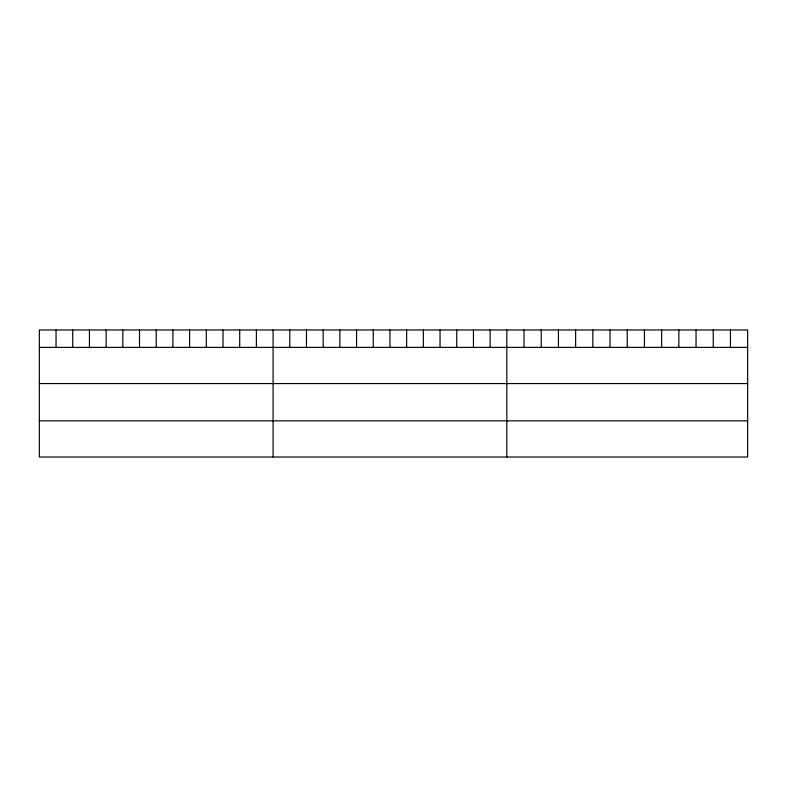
<?xml version="1.0" encoding="UTF-8"?>
<svg xmlns="http://www.w3.org/2000/svg" width="787" height="787" viewBox="0 0 787 787"><rect width="100%" height="100%" fill="white"/><g stroke="black" fill="none" stroke-linecap="round" stroke-linejoin="round"><path stroke-width="1.18" d="M747.65 347.392L747.65 457.021L39.35 457.021L39.35 329.979L747.65 329.979L747.65 347.392L39.35 347.392M39.35 383.574L747.65 383.574M39.35 420.848L747.65 420.848M730.444 329.979L730.444 347.392M713.248 329.979L713.248 347.392M696.042 329.979L696.042 347.392M678.847 329.979L678.847 347.392M661.641 329.979L661.641 347.392M644.445 329.979L644.445 347.392M627.239 329.979L627.239 347.392M610.033 329.979L610.033 347.392M592.837 329.979L592.837 347.392M575.631 329.979L575.631 347.392M558.436 329.979L558.436 347.392M541.23 329.979L541.23 347.392M524.034 329.979L524.034 347.392M506.828 329.979L506.828 457.021M490.134 329.979L490.134 347.392M473.44 329.979L473.44 347.392M456.745 329.979L456.745 347.392M440.041 329.979L440.041 347.392M423.347 329.979L423.347 347.392M406.653 329.979L406.653 347.392M389.958 329.979L389.958 347.392M373.264 329.979L373.264 347.392M356.57 329.979L356.57 347.392M339.876 329.979L339.876 347.392M323.172 329.979L323.172 347.392M306.477 329.979L306.477 347.392M289.783 329.979L289.783 347.392M273.089 329.979L273.089 457.021M256.395 329.979L256.395 347.392M239.701 329.979L239.701 347.392M223.006 329.979L223.006 347.392M206.302 329.979L206.302 347.392M189.608 329.979L189.608 347.392M172.914 329.979L172.914 347.392M156.22 329.979L156.22 347.392M139.525 329.979L139.525 347.392M122.831 329.979L122.831 347.392M106.137 329.979L106.137 347.392M89.433 329.979L89.433 347.392M72.738 329.979L72.738 347.392M56.044 329.979L56.044 347.392"/></g></svg>
